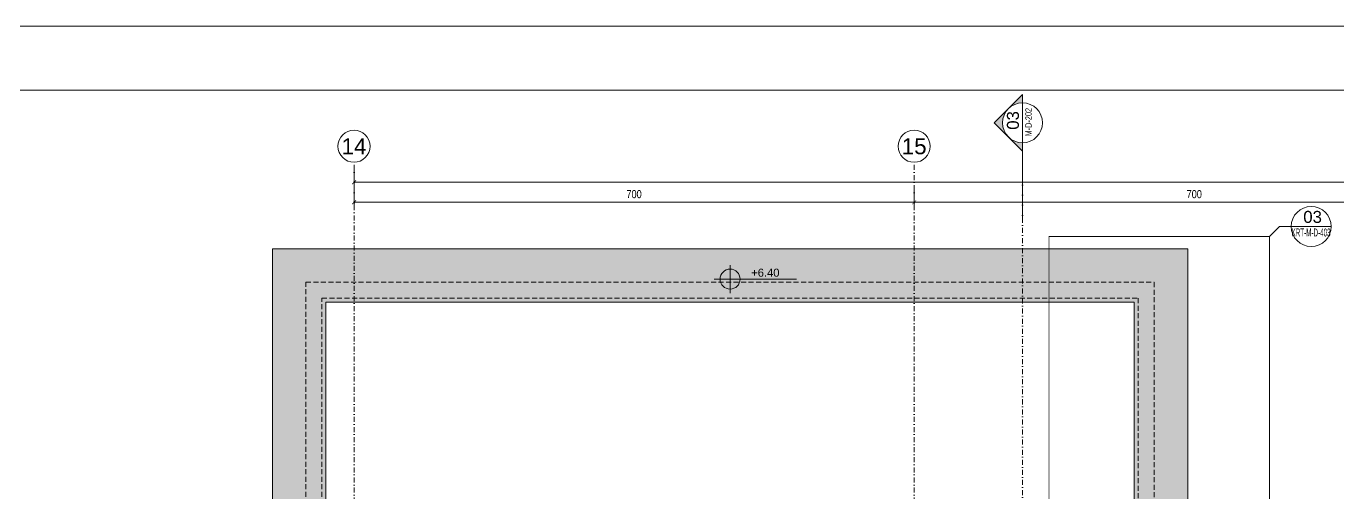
# Model space of a CAD drawing. Extents: x -1701 to 23780, y -363 to 7742.
# Drawn here: x 6758 to 8397, y 3622 to 4205 of the extents above; entities that cross this region are included whole.
import ezdxf
from ezdxf.enums import TextEntityAlignment as Align

# ---------------------------------------------------------------- set-up
doc = ezdxf.new("R2010")
doc.units = 0
doc.header["$LTSCALE"] = 25
doc.header["$MEASUREMENT"] = 0
doc.header["$PDMODE"] = 1
for name, pattern in [('Audi$0$DASHDOT2', [0.5, 0.25, -0.125, 0, -0.125]), ('Audi$0$DOT2', [0.125, 0, -0.125]), ('Audi$0$HIDDEN', [0.375, 0.25, -0.125]), ('Audi$0$HIDDEN2', [4.7625, 3.175, -1.5875])]:
    doc.linetypes.add(name, pattern=pattern)
doc.layers.get('0').update_dxf_attribs({"color": 9, "lineweight": 9})
doc.layers.get('Defpoints').update_dxf_attribs({"color": 9, "lineweight": 9})
for name, color, linetype, lineweight in [('Audi$0$06C', 8, 'Continuous', 9), ('Audi$0$20', 8, 'Audi$0$DOT2', 9), ('Audi$0$21', 8, 'Continuous', 9), ('Audi$0$24', 8, 'Audi$0$DASHDOT2', 9), ('Audi$0$25', 8, 'Continuous', 9), ('Audi$0$35', 8, 'Continuous', 9)]:
    doc.layers.add(name, color=color, linetype=linetype, lineweight=lineweight)
doc.layers.add('Audi$0$40A', color=8, linetype='Continuous', lineweight=9, plot=False)
doc.styles.add('Audi$0$Arial', font='arial.ttf', dxfattribs={"height": 2.5})
doc.styles.add('Audi$0$MuuM_TEXT-ITALIC', font='ARIALNI.TTF')
doc.styles.add('Audi$0$MuuM_TEXT-STANDART', font='ARIALN.TTF')
doc.dimstyles.new('Audi$0$MuuM_DIM50', dxfattribs={"dimscale": 5, "dimtxt": 2, "dimasz": 1, "dimexe": 1, "dimexo": 1, "dimgap": 1, "dimtad": 1, "dimdec": 1, "dimrnd": 0.5, "dimdsep": 46, "dimtxsty": 'Audi$0$MuuM_TEXT-STANDART', "dimblk": 'Audi$0$_ArchTick', "dimcen": 0, "dimdle": 0.15, "dimclrd": 256, "dimclre": 256, "dimclrt": 256, "dimadec": 0, "dimazin": 0, "dimtfac": 5, "dimtdec": 1, "dimtix": 1, "dimtmove": 2, "dimatfit": 3, "dimldrblk": 'Audi$0$_Dot', "dimfxl": 3, "dimfxlon": 1, "dimtolj": 1, "dimlwd": -1, "dimlwe": -1, "dimarcsym": 0})

# ---------------------------------------------------------------- blocks, each defined once
blk = doc.blocks.new('Audi$0$0_elevationtarget-p-bk')
h = blk.add_hatch(color=254)
h.paths.add_polyline_path([(2.5, 0, 0.414214), (0, 2.5), (0, 0)])
h.paths.add_polyline_path([(0, 0), (-2.5, 0, 0.414214), (0, -2.5)])
blk.add_line((0, -3.5), (0, 3.5))
blk.add_lwpolyline([(16.6, 0), (-4, 0)])
blk.add_circle((0, 0), 2.5)
at = {"style": 'Audi$0$Arial'}
blk.add_attdef('BITMISKOT', text='', height=2, dxfattribs=at).set_placement((4.5, 0), align=Align.BOTTOM_LEFT)
at = {"style": 'Audi$0$MuuM_TEXT-ITALIC'}
blk.add_attdef('FINISHINGFLOORLEVEL', text='', height=2, dxfattribs=at).set_placement((4.5, -0.59), align=Align.TOP_LEFT)
blk = doc.blocks.new('Audi$0$0_detailbox1')
blk.add_lwpolyline([(10.41, -2.5), (7.91, 0), (-5, 0)])
blk.add_circle((0, 0), 5)
at = {"style": 'Audi$0$Arial'}
blk.add_attdef('DETAYADI', text='', height=3, dxfattribs=at).set_placement((0, 0), align=Align.BOTTOM_CENTER)
blk.add_attdef('PAFTAADI', text='', height=2, dxfattribs=at).set_placement((0, -0.5), align=Align.TOP_CENTER)
blk = doc.blocks.new('Audi$0$0_aks')
at = {"linetype": 'Continuous'}
blk.add_circle((0, 0), 2, dxfattribs=at)
at = {"style": 'Audi$0$Arial'}
blk.add_attdef('AKS', text='', height=2, dxfattribs=at).set_placement((0, 0), align=Align.MIDDLE_CENTER)
blk = doc.blocks.new('Audi$0$_ArchTick')
at = {"color": 0, "linetype": 'ByBlock', "const_width": 0.15}
blk.add_lwpolyline([(-0.5, -0.5), (0.5, 0.5)], dxfattribs=at)
blk = doc.blocks.new('*D4845')
at = {"layer": 'Audi$0$25', "transparency": 16777216}
for p, q in [((7167.5, 4025), (7167.5, 4005)), ((10667.5, 4025), (10667.5, 4005)), ((7166.7, 4010), (10668.2, 4010))]:
    blk.add_line(p, q, dxfattribs=at)
at = {"layer": 'Defpoints', "color": 0, "transparency": 16777216}
for p in [(7167.5, 4035), (10667.5, 4035), (10667.5, 4010)]:
    blk.add_point(p, dxfattribs=at)
at = {"layer": 'Audi$0$25', "transparency": 16777216, "xscale": 5, "yscale": 5, "zscale": 5, "rotation": 180}
blk.add_blockref('Audi$0$_ArchTick', (7167.5, 4010), dxfattribs=at)
at = {"layer": 'Audi$0$25', "transparency": 16777216, "xscale": 5, "yscale": 5, "zscale": 5}
blk.add_blockref('Audi$0$_ArchTick', (10667.5, 4010), dxfattribs=at)
at = {"layer": 'Audi$0$25', "transparency": 16777216, "insert": (8917.5, 4020.1), "char_height": 10, "attachment_point": 5, "style": 'Audi$0$MuuM_TEXT-STANDART'}
blk.add_mtext('\\A1;3500', dxfattribs=at)
blk = doc.blocks.new('Audi$0$_Dot')
at = {"color": 0, "linetype": 'ByBlock', "lineweight": -2}
blk.add_line((-0.5, 0), (-1, 0), dxfattribs=at)
at = {"color": 0, "linetype": 'ByBlock', "const_width": 0.5}
blk.add_lwpolyline([(-0.25, 0, 1), (0.25, 0, 1)], format="xyb", close=True, dxfattribs=at)
blk = doc.blocks.new('*D4866')
at = {"layer": 'Audi$0$25', "transparency": 16777216}
for p, q in [((7867.5, 4000), (7867.5, 3980)), ((8567.5, 4000), (8567.5, 3980)), ((8568.2, 3985), (7866.7, 3985))]:
    blk.add_line(p, q, dxfattribs=at)
at = {"layer": 'Defpoints', "color": 0, "transparency": 16777216}
for p in [(7867.5, 4035), (8567.5, 4035), (7867.5, 3985)]:
    blk.add_point(p, dxfattribs=at)
at = {"layer": 'Audi$0$25', "transparency": 16777216, "xscale": 5, "yscale": 5, "zscale": 5, "rotation": 180}
blk.add_blockref('Audi$0$_ArchTick', (7867.5, 3985), dxfattribs=at)
at = {"layer": 'Audi$0$25', "transparency": 16777216, "xscale": 5, "yscale": 5, "zscale": 5}
blk.add_blockref('Audi$0$_ArchTick', (8567.5, 3985), dxfattribs=at)
at = {"layer": 'Audi$0$25', "transparency": 16777216, "insert": (8217.5, 3995.1), "char_height": 10, "attachment_point": 5, "style": 'Audi$0$MuuM_TEXT-STANDART'}
blk.add_mtext('\\A1;700', dxfattribs=at)
blk = doc.blocks.new('*D4867')
at = {"layer": 'Audi$0$25', "transparency": 16777216}
for p, q in [((7167.5, 4000), (7167.5, 3980)), ((7867.5, 4000), (7867.5, 3980)), ((7868.2, 3985), (7166.7, 3985))]:
    blk.add_line(p, q, dxfattribs=at)
at = {"layer": 'Defpoints', "color": 0, "transparency": 16777216}
for p in [(7167.5, 4035), (7867.5, 4035), (7167.5, 3985)]:
    blk.add_point(p, dxfattribs=at)
at = {"layer": 'Audi$0$25', "transparency": 16777216, "xscale": 5, "yscale": 5, "zscale": 5, "rotation": 180}
blk.add_blockref('Audi$0$_ArchTick', (7167.5, 3985), dxfattribs=at)
at = {"layer": 'Audi$0$25', "transparency": 16777216, "xscale": 5, "yscale": 5, "zscale": 5}
blk.add_blockref('Audi$0$_ArchTick', (7867.5, 3985), dxfattribs=at)
at = {"layer": 'Audi$0$25', "transparency": 16777216, "insert": (7517.5, 3995.1), "char_height": 10, "attachment_point": 5, "style": 'Audi$0$MuuM_TEXT-STANDART'}
blk.add_mtext('\\A1;700', dxfattribs=at)
blk = doc.blocks.new('Audi$0$0_buildingsection')
h = blk.add_hatch(color=256)
h.paths.add_polyline_path([(7.07, 0), (0, 7.07), (-7.07, 0)])
h.paths.add_polyline_path([(5, 0, 1), (-5, 0)], flags=16)
for points in [[(7.07, 0), (0, 7.07), (-7.07, 0), (25, 0)], [(7.07, 0), (0, 7.07), (-7.07, 0), (7.07, 0)]]:
    blk.add_lwpolyline(points)
blk.add_circle((0, 0), 5)
at = {"style": 'Audi$0$Arial'}
blk.add_attdef('KESITADI', text='', height=3, dxfattribs=at).set_placement((0, 0), align=Align.BOTTOM_CENTER)
blk.add_attdef('PAFTAADI', text='', height=2, dxfattribs=at).set_placement((0, -0.5), align=Align.TOP_CENTER)
blk = doc.blocks.new('Audi')
h = blk.add_hatch(color=253)
h.dxf.hatch_style = 1
h.paths.add_polyline_path([(7132.5, 2865), (7065.5, 2865), (7065.5, 3927), (8209.5, 3927), (8209.5, 2865), (8142.5, 2865), (8142.5, 3860), (7132.5, 3860)])
at = {"layer": 'Audi$0$06C'}
for points in [[(7067.5, 2865), (7065.5, 2865), (7065.5, 3927), (8209.5, 3927), (8209.5, 2867)], [(7132.5, 2865), (7132.5, 3860), (8142.5, 3860), (8142.5, 2867)]]:
    blk.add_lwpolyline(points, dxfattribs=at)
at = {"layer": 'Audi$0$20', "linetype": 'Audi$0$HIDDEN'}
for points in [[(7107.5, 2867), (7107.5, 3270), (7107.5, 3885), (8167.5, 3885), (8167.5, 2867)], [(7127.5, 2867), (7127.5, 3270), (7127.5, 3865), (8147.5, 3865), (8147.5, 2867)]]:
    blk.add_lwpolyline(points, dxfattribs=at)
at = {"layer": 'Audi$0$21', "linetype": 'Audi$0$DASHDOT2'}
blk.add_lwpolyline([(8002.88, 204.47), (8002.88, 4014.1)], dxfattribs=at)
at = {"layer": 'Audi$0$21', "linetype": 'Audi$0$HIDDEN2', "ltscale": 0.1, "const_width": 1}
blk.add_lwpolyline([(8311.63, 3942.22), (8036.11, 3942.22), (8036.11, 3333.1), (8311.63, 3333.1)], close=True, dxfattribs=at)
at = {"layer": 'Audi$0$24'}
for points in [[(7167.5, 195), (7167.5, 4035)], [(7867.5, 195), (7867.5, 4035)]]:
    blk.add_lwpolyline(points, dxfattribs=at)
at = {"layer": 'Audi$0$35'}
for p, q in [((7132.5, 2867), (7132.5, 3860)), ((7132.5, 3860), (8142.5, 3860)), ((8142.5, 3860), (8142.5, 2867))]:
    blk.add_line(p, q, dxfattribs=at)
at = {"layer": 'Audi$0$40A'}
for points in [[(11890, 4205), (5945, 4205), (5945, 0), (11890, 0)], [(11350.06, 80), (6025, 80), (6025, 4125), (11350.06, 4125)]]:
    blk.add_lwpolyline(points, close=True, dxfattribs=at)
at = {"layer": 'Audi$0$21'}
ref = blk.add_blockref('Audi$0$0_buildingsection', (8002.88, 4084.31), dxfattribs=dict(at, xscale=-5, yscale=5, zscale=5, rotation=90))
ref.add_attrib('KESITADI', '03', dxfattribs={"layer": '0', "height": 15, "rotation": 90, "style": 'Audi$0$Arial'}).set_placement((8002.88, 4087.29), align=Align.BOTTOM_CENTER)
ref.add_attrib('PAFTAADI', 'M-D-202', dxfattribs={"layer": '0', "height": 8, "rotation": 90, "style": 'Audi$0$MuuM_TEXT-STANDART', "width": 0.8}).set_placement((8016.72, 4085.12), align=Align.BOTTOM_CENTER)
ref = blk.add_blockref('Audi$0$0_detailbox1', (8363.68, 3954.72), dxfattribs=dict(at, xscale=-5, yscale=5, zscale=5))
ref.add_attrib('DETAYADI', '03', dxfattribs={"layer": '0', "height": 15, "style": 'Audi$0$Arial'}).set_placement((8365.42, 3954.72), align=Align.BOTTOM_CENTER)
ref.add_attrib('PAFTAADI', 'KRT-M-D-403', dxfattribs={"layer": '0', "height": 10, "style": 'Audi$0$Arial', "width": 0.45}).set_placement((8363.49, 3952.22), align=Align.TOP_CENTER)
ref = blk.add_blockref('Audi$0$0_elevationtarget-p-bk', (7637.5, 3889), dxfattribs=dict(at, xscale=5, yscale=5, zscale=5))
ref.add_attrib('BITMISKOT', ' +6.40', dxfattribs={"layer": '0', "height": 10, "style": 'Audi$0$Arial'}).set_placement((7660, 3889), align=Align.BOTTOM_LEFT)
at = {"layer": 'Audi$0$24', "xscale": 10, "yscale": 10, "zscale": 10}
for p, values in [((7167.5, 4055), {'AKS': '14'}), ((7867.5, 4055), {'AKS': '15'})]:
    blk.add_blockref('Audi$0$0_aks', p, dxfattribs=at).add_auto_attribs(values)
at = {"layer": 'Audi$0$25'}
for base, p1, p2, picture, middle in [((10667.5, 4010), (7167.5, 4035), (10667.5, 4035), '*D4845', (8917.5, 4020.11)), ((7167.5, 3985), (7867.5, 4035), (7167.5, 4035), '*D4867', (7517.5, 3995.11)), ((7867.5, 3985), (8567.5, 4035), (7867.5, 4035), '*D4866', (8217.5, 3995.11))]:
    dim = blk.add_linear_dim(base=base, p1=p1, p2=p2, dimstyle='Audi$0$MuuM_DIM50', dxfattribs=at)
    dim.commit()
    dim.dimension.update_dxf_attribs({"geometry": picture, "text_midpoint": middle})

msp = doc.modelspace()

# ---------------------------------------------------------------- hatches: boundary and pattern name
h = msp.add_hatch(color=253)
h.dxf.hatch_style = 1
h.paths.add_polyline_path([(7132.5, 2865), (7065.5, 2865), (7065.5, 3927), (8209.5, 3927), (8209.5, 2865), (8142.5, 2865), (8142.5, 3860), (7132.5, 3860)])

# ---------------------------------------------------------------- block references
at = {"color": 6}
msp.add_blockref('Audi', (0, 0), dxfattribs=at)

doc.saveas('drawing.dxf')
